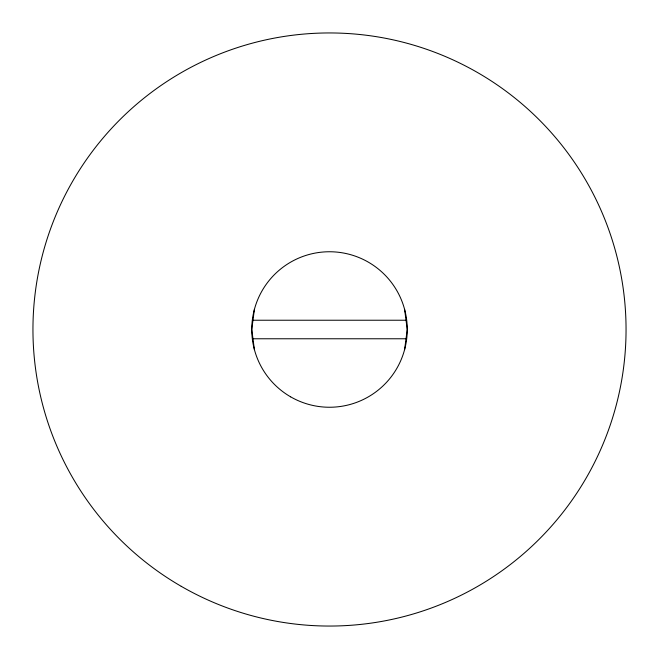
<?xml version="1.0" encoding="UTF-8"?>
<svg xmlns="http://www.w3.org/2000/svg" width="659" height="659" viewBox="0 0 659 659"><rect width="100%" height="100%" fill="white"/><g stroke="black" fill="none" stroke-linecap="round" stroke-linejoin="round"><path stroke-width="0.99" d="M254.399 309.376L251.746 329.5L254.399 349.624M404.601 349.624L407.254 329.5L404.601 309.376M252.974 320.233L406.026 320.233M252.974 338.767L406.026 338.767M181.225 586.321A296.55 296.55 0 0 0 626.05 329.5A296.55 296.55 0 0 0 181.225 72.679A296.55 296.55 0 0 0 181.225 586.321M290.627 396.833A77.754 77.754 0 0 0 407.254 329.5A77.754 77.754 0 0 0 290.627 262.167A77.754 77.754 0 0 0 290.627 396.833"/></g></svg>
